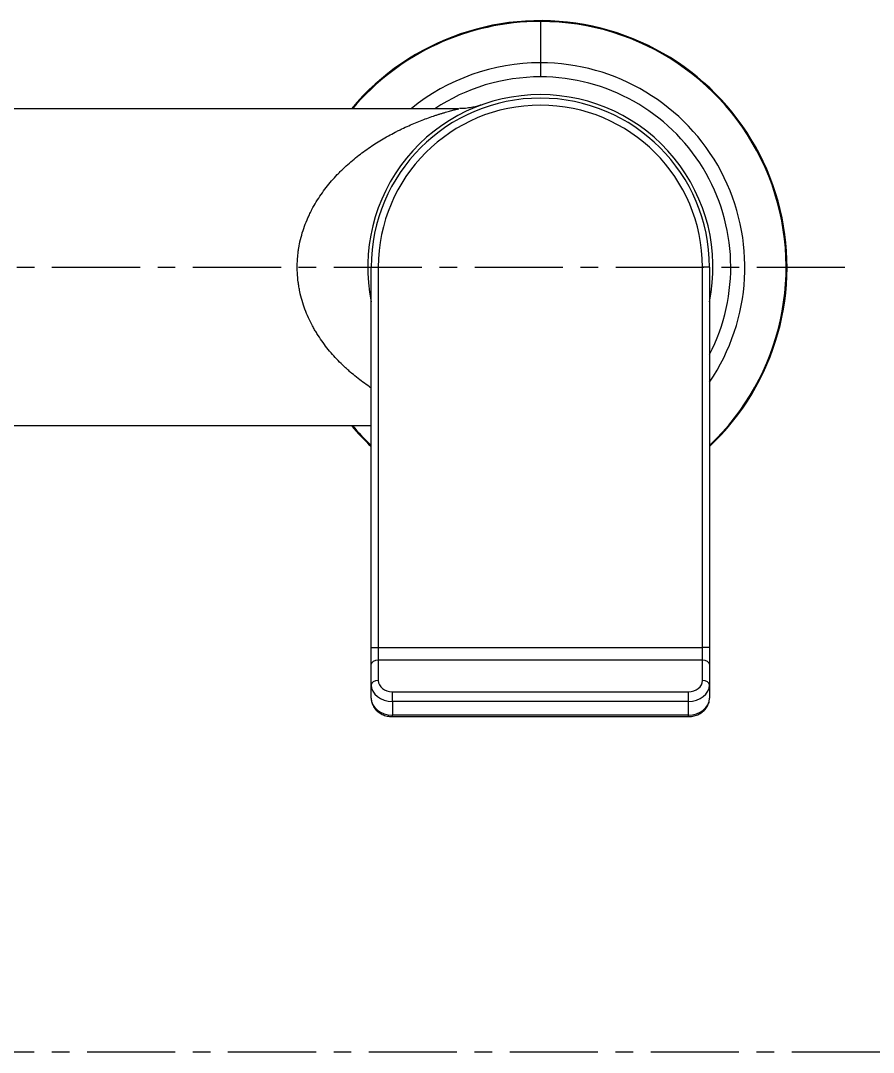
# Model space of a CAD drawing. Extents: x 1168 to 2296, y 0 to 827.
# Drawn here: x 1504.8 to 1625.8, y 120.3 to 266.8 of the extents above; entities that cross this region are included whole.
import ezdxf

# ---------------------------------------------------------------- set-up
doc = ezdxf.new("R2010")
doc.units = 0
doc.header["$LTSCALE"] = 10
doc.header["$MEASUREMENT"] = 0
doc.linetypes.add('CENTER', pattern=[2, 1.25, -0.25, 0.25, -0.25])
doc.layers.add('1', color=7, linetype='CONTINUOUS')

msp = doc.modelspace()

# ---------------------------------------------------------------- linework, layer by layer
at = {"layer": '1', "color": 7, "linetype": 'Continuous', "lineweight": -3}
for p, q in [((1578.52, 266.69), (1578.52, 260.83)), ((1578.52, 260.83), (1578.52, 258.83)), ((1566.91, 254.31), (1450.02, 254.31)), ((1554.52, 177.8), (1554.52, 231.81)), ((1554.52, 231.81), (1555.52, 231.81)), ((1555.52, 231.81), (1555.52, 177.8)), ((1602.52, 231.81), (1601.52, 231.81)), ((1601.52, 177.8), (1601.52, 231.81)), ((1602.52, 231.81), (1602.52, 177.8)), ((1439.11, 209.31), (1554.52, 209.31)), ((1554.52, 175.42), (1554.52, 177.8)), ((1554.52, 177.8), (1555.52, 177.8)), ((1555.52, 177.8), (1601.52, 177.8)), ((1555.52, 177.8), (1555.52, 176.02)), ((1602.52, 177.8), (1601.52, 177.8)), ((1601.52, 176.02), (1601.52, 177.8)), ((1602.52, 177.8), (1602.52, 175.42)), ((1601.52, 176.02), (1555.52, 176.02)), ((1555.52, 176.02), (1555.52, 173.13)), ((1601.52, 173.13), (1601.52, 176.02)), ((1554.52, 172.53), (1554.52, 175.42)), ((1602.52, 175.42), (1602.52, 172.53)), ((1554.52, 170.6), (1554.52, 172.53)), ((1557.52, 171.52), (1599.52, 171.52)), ((1557.52, 170.16), (1557.52, 171.52)), ((1599.52, 170.16), (1599.52, 171.52)), ((1602.52, 172.53), (1602.52, 170.6)), ((1557.52, 170.16), (1557.52, 168.23)), ((1599.52, 170.16), (1557.52, 170.16)), ((1599.52, 168.23), (1599.52, 170.16)), ((1557.52, 167.99), (1557.52, 168.23)), ((1557.52, 168.23), (1599.52, 168.23)), ((1557.52, 167.99), (1599.52, 167.99)), ((1599.52, 167.99), (1599.52, 168.23))]:
    msp.add_line(p, q, dxfattribs=at)
at = {"layer": '1', "color": 1, "linetype": 'CENTER', "lineweight": -3}
for p, q in [((1329.22, 231.81), (1621.92, 231.81)), ((1666.69, 120.33), (1458.52, 120.33))]:
    msp.add_line(p, q, dxfattribs=at)
at = {"layer": '1', "color": 7, "linetype": 'Continuous', "lineweight": -3}
for radius, start, end in [(35, 313.2956, 139.9919), (34.88, 90, 139.8326), (34.88, 313.4778, 90), (29.02, 90, 129.1641), (29.02, 325.7972, 90), (27.02, 90, 123.6206), (27.02, 332.6541, 90), (24.5, 90, 191.5931), (24, 0, 180), (24.5, 348.4069, 90), (23, 0, 180), (35, 220.0017, 226.7044), (34.88, 220.1676, 226.5222)]:
    msp.add_arc((1578.52, 231.81), radius, start, end, dxfattribs=at)
for centre, major_axis, ratio, start_param, end_param in [((1555.52, 175.42), (-1, 0), 0.594178, 4.712389, 6.283185), ((1601.52, 175.42), (-1, 0), 0.594178, 3.141593, 4.712389), ((1555.52, 172.53), (-1, 0), 0.594178, 4.712389, 6.283185), ((1557.52, 173.13), (2, 0), 0.805877, 3.141593, 4.712389), ((1599.52, 173.13), (2, 0), 0.805877, 4.712389, 6.283185), ((1601.52, 172.53), (1, 0), 0.594178, 0, 1.570796), ((1557.52, 172.53), (3, 0), 0.792599, 3.141593, 4.712389), ((1599.52, 172.53), (3, 0), 0.792599, 4.712389, 6.283185), ((1557.52, 170.6), (3, 0), 0.792599, 3.141593, 4.712389), ((1599.52, 170.6), (3, 0), 0.792599, 4.712389, 6.283185)]:
    msp.add_ellipse(centre, major_axis=major_axis, ratio=ratio, start_param=start_param, end_param=end_param, dxfattribs=at)
for points, knots in [([(1554.51, 214.66), (1554.43, 214.72), (1554.34, 214.77), (1553.95, 215.04), (1553.65, 215.26), (1553.04, 215.71), (1552.73, 215.94), (1552.13, 216.42), (1551.84, 216.67), (1551.39, 217.05), (1551.25, 217.18), (1551.03, 217.38), (1550.96, 217.45), (1550.81, 217.58), (1550.45, 217.92), (1550.1, 218.27), (1549.55, 218.84), (1549.28, 219.13), (1548.75, 219.73), (1548.49, 220.04), (1547.99, 220.68), (1547.75, 221.01), (1547.27, 221.68), (1547.04, 222.03), (1546.71, 222.56), (1546.6, 222.74), (1546.44, 223.02), (1546.39, 223.11), (1546.29, 223.3), (1546.03, 223.76), (1545.79, 224.24), (1545.44, 225.02), (1545.27, 225.42), (1544.97, 226.23), (1544.83, 226.64), (1544.59, 227.48), (1544.48, 227.91), (1544.37, 228.41), (1544.36, 228.46), (1544.34, 228.57), (1544.33, 228.63), (1544.3, 228.79), (1544.24, 229.13), (1544.19, 229.46), (1544.1, 230.13), (1544.06, 230.58), (1544.02, 231.47), (1544.01, 231.92), (1544.04, 232.6), (1544.05, 232.83), (1544.07, 233.11), (1544.08, 233.17), (1544.09, 233.28), (1544.1, 233.45), (1544.14, 233.84), (1544.19, 234.18), (1544.23, 234.46), (1544.24, 234.52), (1544.26, 234.63), (1544.27, 234.68), (1544.3, 234.85), (1544.32, 234.96), (1544.43, 235.51), (1544.53, 235.94), (1544.77, 236.79), (1544.91, 237.21), (1545.2, 238.02), (1545.36, 238.42), (1545.63, 239.02), (1545.76, 239.31), (1545.93, 239.65), (1546, 239.79), (1546.05, 239.88), (1546.08, 239.93), (1546.3, 240.36), (1546.51, 240.73), (1546.95, 241.44), (1547.17, 241.79), (1547.64, 242.47), (1547.88, 242.8), (1548.38, 243.44), (1548.64, 243.75), (1549.16, 244.36), (1549.43, 244.66), (1549.84, 245.09), (1550.05, 245.31), (1550.26, 245.52), (1550.4, 245.65), (1550.48, 245.72), (1550.83, 246.07), (1551.12, 246.33), (1551.71, 246.85), (1552, 247.09), (1552.6, 247.58), (1552.9, 247.81), (1553.81, 248.49), (1554.43, 248.92), (1555.68, 249.72), (1556.31, 250.1), (1557.27, 250.63), (1557.59, 250.8), (1557.99, 251.01), (1558.07, 251.05), (1558.23, 251.13), (1558.31, 251.17), (1558.55, 251.29), (1558.71, 251.37), (1559.2, 251.6), (1559.52, 251.75), (1560.15, 252.03), (1560.47, 252.17), (1561.11, 252.43), (1561.42, 252.56), (1562.04, 252.8), (1562.35, 252.91), (1562.96, 253.13), (1563.27, 253.24), (1563.71, 253.38), (1563.86, 253.43), (1564.15, 253.52), (1564.29, 253.57), (1564.5, 253.64), (1564.57, 253.66), (1564.71, 253.7), (1564.78, 253.72), (1564.98, 253.78), (1565.11, 253.82), (1565.37, 253.89), (1565.49, 253.93), (1565.73, 254), (1565.85, 254.03), (1566.07, 254.09), (1566.17, 254.11), (1566.31, 254.15), (1566.36, 254.16), (1566.43, 254.18), (1566.45, 254.19), (1566.49, 254.2), (1566.51, 254.2), (1566.61, 254.23), (1566.68, 254.25), (1566.77, 254.27), (1566.81, 254.28), (1566.85, 254.29), (1566.86, 254.29), (1566.87, 254.29), (1566.88, 254.29), (1566.88, 254.3), (1566.88, 254.3), (1566.88, 254.3)], [0, 0, 0, 0, 0.005511, 0.005511, 0.02623, 0.02623, 0.046948, 0.046948, 0.067667, 0.067667, 0.078026, 0.078026, 0.083206, 0.083206, 0.088385, 0.109104, 0.109104, 0.129822, 0.129822, 0.150541, 0.150541, 0.171259, 0.171259, 0.191978, 0.191978, 0.202337, 0.202337, 0.207517, 0.207517, 0.212696, 0.233415, 0.233415, 0.254133, 0.254133, 0.274852, 0.274852, 0.29557, 0.29557, 0.29816, 0.29816, 0.30075, 0.30075, 0.30593, 0.316289, 0.316289, 0.337007, 0.337007, 0.357726, 0.357726, 0.368085, 0.368085, 0.370675, 0.370675, 0.373265, 0.378444, 0.388804, 0.388804, 0.391394, 0.391394, 0.393983, 0.393983, 0.399163, 0.399163, 0.419881, 0.419881, 0.4406, 0.4406, 0.461319, 0.461319, 0.471678, 0.476857, 0.479447, 0.479447, 0.482037, 0.482037, 0.502756, 0.502756, 0.523474, 0.523474, 0.544193, 0.544193, 0.564911, 0.564911, 0.58563, 0.58563, 0.595989, 0.601169, 0.601169, 0.606348, 0.606348, 0.627067, 0.627067, 0.647785, 0.647785, 0.668504, 0.668504, 0.709941, 0.709941, 0.751378, 0.751378, 0.772096, 0.772096, 0.777276, 0.777276, 0.782456, 0.782456, 0.792815, 0.792815, 0.813533, 0.813533, 0.834252, 0.834252, 0.85497, 0.85497, 0.875689, 0.875689, 0.896407, 0.896407, 0.906767, 0.906767, 0.917126, 0.917126, 0.922306, 0.922306, 0.927485, 0.927485, 0.937844, 0.937844, 0.948204, 0.948204, 0.958563, 0.958563, 0.968922, 0.968922, 0.974102, 0.974102, 0.976692, 0.976692, 0.979281, 0.979281, 0.989641, 0.989641, 0.99482, 0.99741, 0.998705, 0.999353, 0.999676, 0.999676, 1, 1, 1, 1]), ([(1566.88, 254.3), (1566.91, 254.3), (1566.94, 254.31), (1566.94, 254.31), (1566.94, 254.31), (1566.94, 254.31)], [0, 0, 0, 0, 0.81967, 0.81967, 1, 1, 1, 1]), ([(1570.09, 254.82), (1570.03, 254.8), (1569.77, 254.72), (1569.25, 254.57), (1568.52, 254.43), (1567.76, 254.33), (1567.26, 254.32), (1567.04, 254.33)], [0, 0, 0, 0, 0.064717, 0.270101, 0.517035, 0.787776, 1, 1, 1, 1]), ([(1554.52, 170.6), (1554.52, 170.45), (1554.56, 170.09), (1554.75, 169.54), (1555.12, 168.99), (1555.62, 168.54), (1556.24, 168.21), (1556.89, 168.03), (1557.33, 167.99), (1557.52, 167.99)], [0, 0, 0, 0, 0.105136, 0.256091, 0.406831, 0.559725, 0.71594, 0.875222, 1, 1, 1, 1]), ([(1599.52, 167.99), (1599.67, 167.99), (1600.06, 168.02), (1600.7, 168.17), (1601.36, 168.5), (1601.92, 168.98), (1602.31, 169.57), (1602.49, 170.13), (1602.52, 170.48), (1602.52, 170.6)], [0, 0, 0, 0, 0.095564, 0.259067, 0.424187, 0.589684, 0.753403, 0.912987, 1, 1, 1, 1])]:
    msp.add_open_spline(points, degree=3, knots=knots, dxfattribs=at)

doc.saveas('drawing.dxf')
